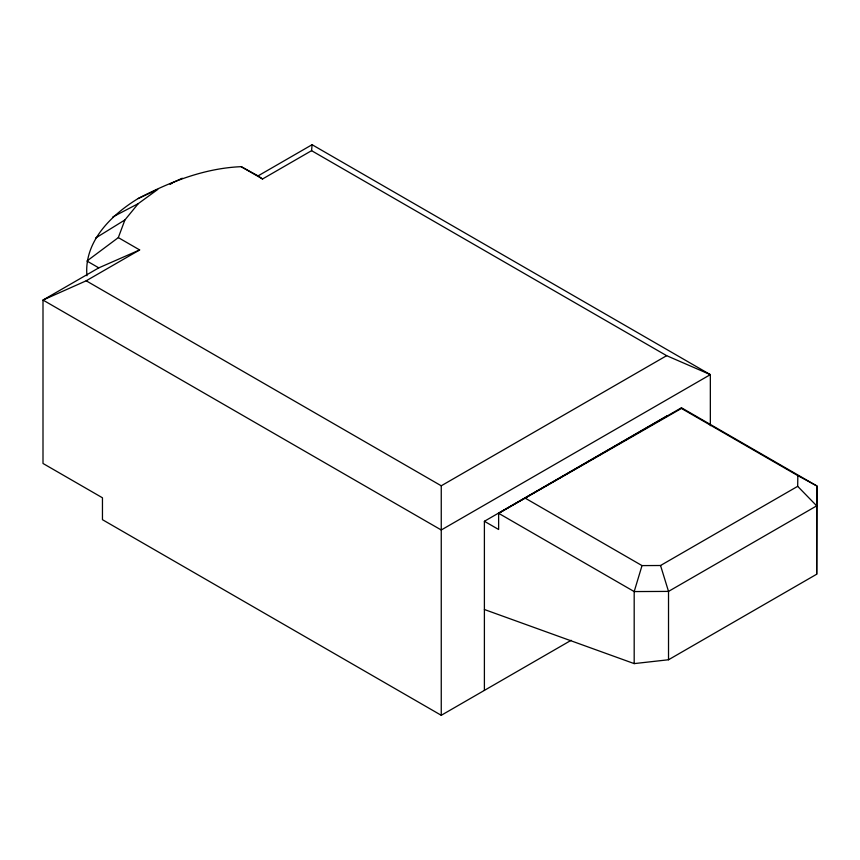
<?xml version="1.0" encoding="UTF-8"?>
<svg xmlns="http://www.w3.org/2000/svg" width="860" height="860" viewBox="0 0 860 860"><rect width="100%" height="100%" fill="white"/><g stroke="black" fill="none" stroke-linecap="round" stroke-linejoin="round"><path stroke-width="1.29" d="M484.395 609.514L634.186 663.608L668.521 659.76L816.699 574.211L816.699 505.852L797.682 486.33L797.833 475.634L681.442 408.435L498.628 513.302L498.628 529.491L484.395 521.278L484.395 690.386M816.699 574.211L817 486.029L681.442 407.758L498.628 513.302L634.186 591.572L668.521 591.4L816.699 505.852L817 486.029L797.833 475.634M86.946 275.748C83.807 241.757 111.262 214.903 138.084 198.574C170.258 181.761 204.486 168.227 241.176 166.668L262.526 178.998L311.578 150.672L312.083 144.706L710.338 374.637L710.338 425.668M797.682 486.33L660.544 565.504L642.022 565.601L634.186 591.572L634.186 663.608M118.314 237.607L139.653 249.938L98.782 267.858L86.946 261.021L118.314 237.607L124.915 219.945L138.299 203.605L157.756 189.447L138.084 198.574M95.503 238.112L124.915 219.945M98.782 267.858L43 300.054L43 463.465L102.458 497.789L102.458 519.687L441.255 715.294L571.169 640.291M241.176 166.668L258.075 175.881L312.083 144.706M311.578 150.672L666.65 355.675L710.338 374.637L441.255 529.986L43 300.054L86.194 280.801L139.653 249.938M86.194 280.801L441.255 485.792L666.65 355.675M484.395 521.278L667.209 415.735M112.853 216.924L138.299 203.605M182.277 178.213L169.871 184.008L172.408 183.32M525.621 498.392L642.022 565.601M258.075 175.881L262.526 178.998M660.544 565.504L668.521 591.4L668.521 659.76M681.442 407.758L681.442 408.435M441.255 485.792L441.255 715.294"/></g></svg>
